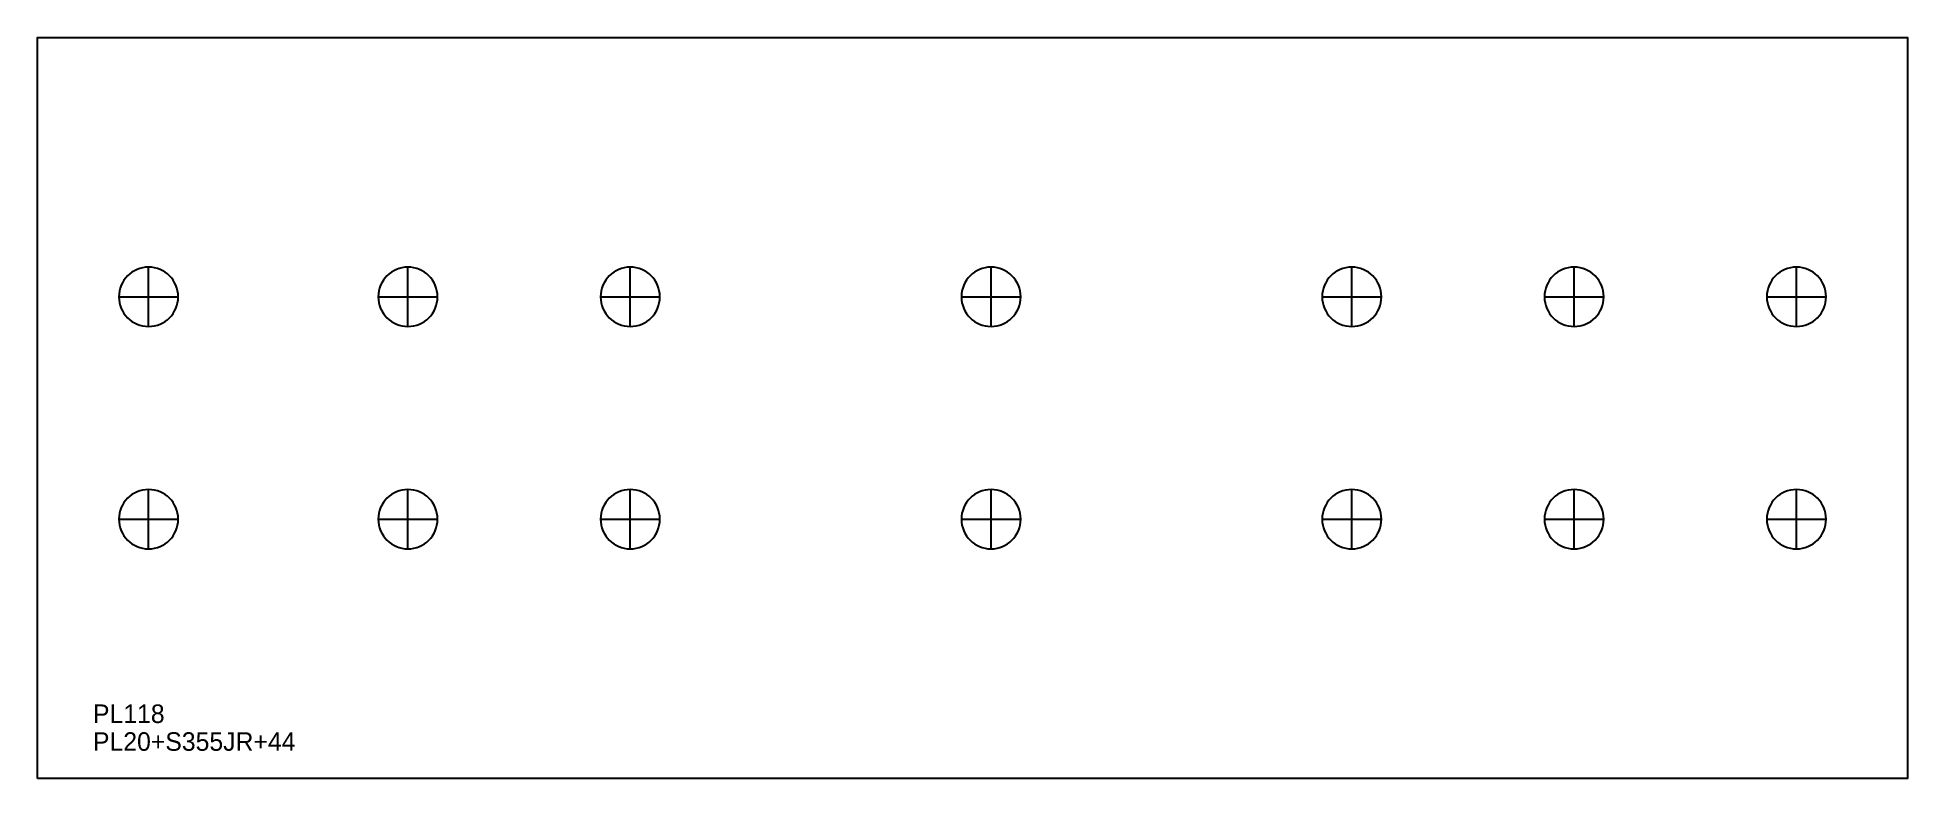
# Model space of a CAD drawing. Extents: x 0 to 1009, y 0 to 400.
import ezdxf

# ---------------------------------------------------------------- set-up
doc = ezdxf.new("R2010")
doc.units = 0
for name, color, linetype in [('30', 7, 'CONTINUOUS'), ('CUT', 7, 'CONTINUOUS'), ('SCRIBE', 3, 'CONTINUOUS'), ('TEXT', 7, 'CONTINUOUS')]:
    doc.layers.add(name, color=color, linetype=linetype)

msp = doc.modelspace()

# ---------------------------------------------------------------- linework, layer by layer
at = {"layer": '30', "color": 7, "linetype": 'CONTINUOUS'}
for p, q in [((60, 244), (60, 276)), ((200, 244), (200, 276)), ((320, 244), (320, 276)), ((514.71, 244), (514.71, 276)), ((709.42, 244), (709.42, 276)), ((829.42, 244), (829.42, 276)), ((949.42, 244), (949.42, 276)), ((44, 260), (76, 260)), ((184, 260), (216, 260)), ((304, 260), (336, 260)), ((498.71, 260), (530.71, 260)), ((693.42, 260), (725.42, 260)), ((813.42, 260), (845.42, 260)), ((933.42, 260), (965.42, 260)), ((60, 124), (60, 156)), ((200, 124), (200, 156)), ((320, 124), (320, 156)), ((514.71, 124), (514.71, 156)), ((709.42, 124), (709.42, 156)), ((829.42, 124), (829.42, 156)), ((949.42, 124), (949.42, 156)), ((44, 140), (76, 140)), ((184, 140), (216, 140)), ((304, 140), (336, 140)), ((498.71, 140), (530.71, 140)), ((693.42, 140), (725.42, 140)), ((813.42, 140), (845.42, 140)), ((933.42, 140), (965.42, 140))]:
    msp.add_line(p, q, dxfattribs=at)
for points in [[(60, 276, 1), (60, 244, 1)], [(200, 276, 1), (200, 244, 1)], [(320, 276, 1), (320, 244, 1)], [(514.71, 276, 1), (514.71, 244, 1)], [(709.42, 276, 1), (709.42, 244, 1)], [(829.42, 276, 1), (829.42, 244, 1)], [(949.42, 276, 1), (949.42, 244, 1)], [(60, 156, 1), (60, 124, 1)], [(200, 156, 1), (200, 124, 1)], [(320, 156, 1), (320, 124, 1)], [(514.71, 156, 1), (514.71, 124, 1)], [(709.42, 156, 1), (709.42, 124, 1)], [(829.42, 156, 1), (829.42, 124, 1)], [(949.42, 156, 1), (949.42, 124, 1)]]:
    msp.add_lwpolyline(points, format="xyb", close=True, dxfattribs=at)
at = {"layer": 'CUT', "color": 7, "linetype": 'CONTINUOUS'}
msp.add_lwpolyline([(0, 0), (0, 400), (1009.42, 400), (1009.42, 0)], close=True, dxfattribs=at)

# ---------------------------------------------------------------- texts
at = {"layer": 'SCRIBE', "color": 3}
msp.add_text('PL118', height=10, dxfattribs=at).set_placement((30, 30))
at = {"layer": 'TEXT', "color": 7}
msp.add_text('PL20+S355JR+44', height=10, dxfattribs=at).set_placement((30, 15))

doc.saveas('drawing.dxf')
